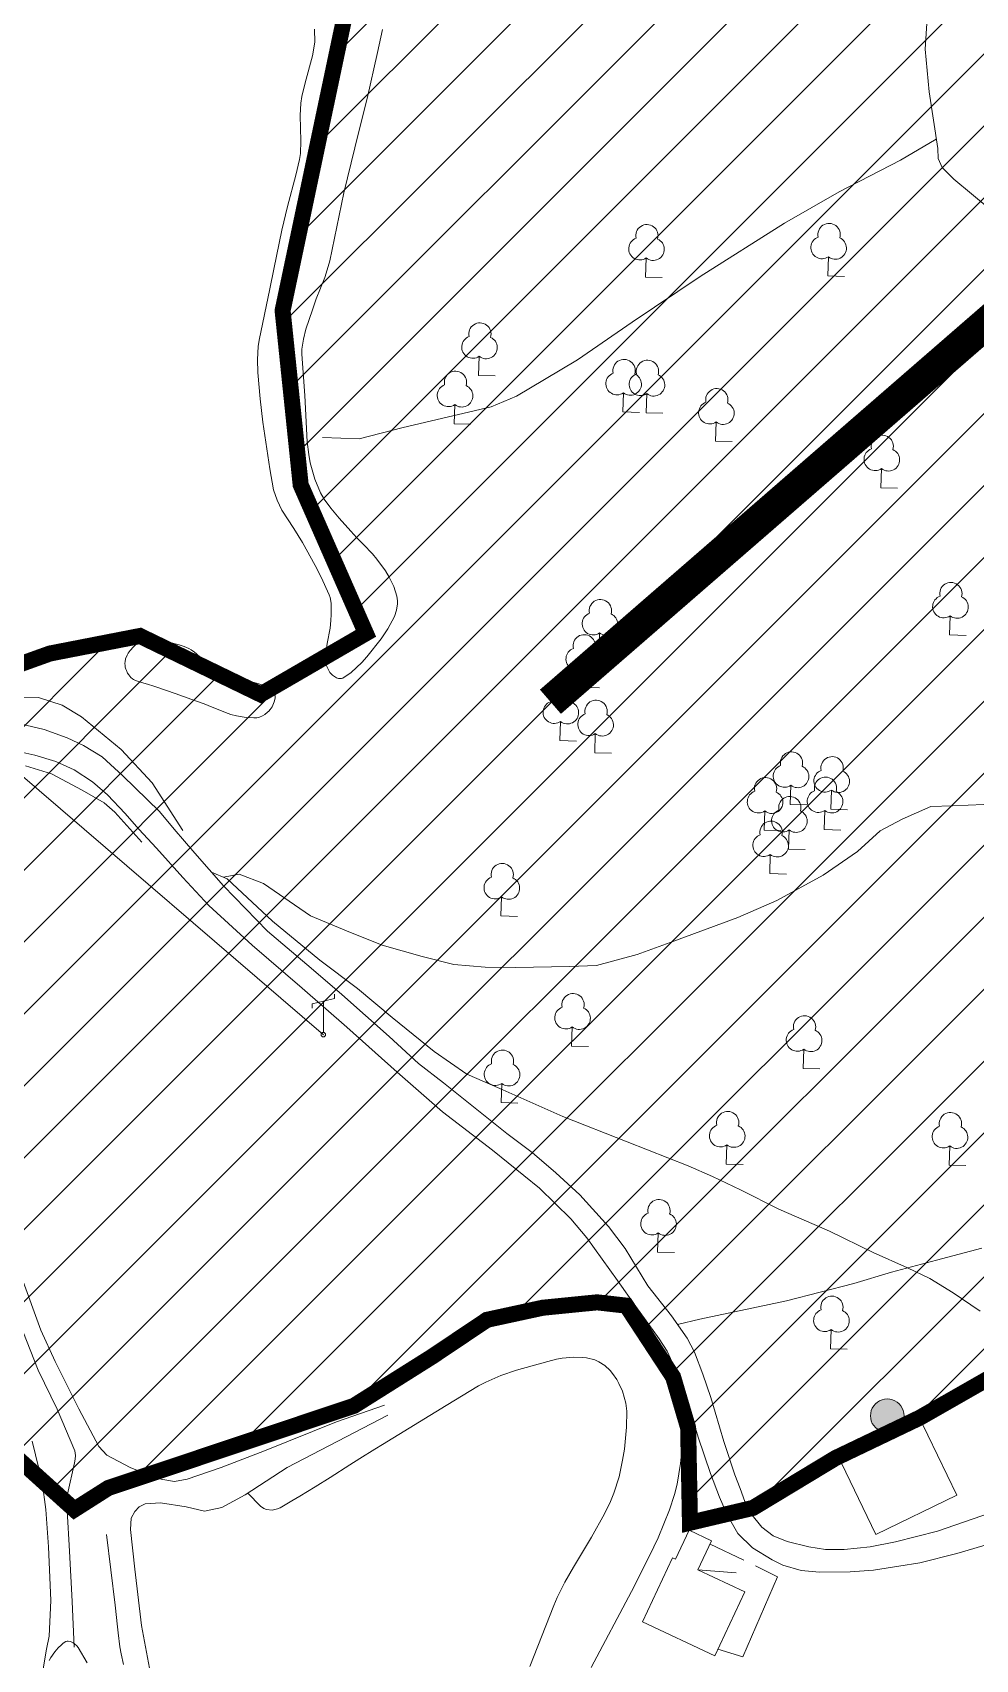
# Model space of a CAD drawing. Header units: millimetres. Extents: x 10 to 1007146, y 455139 to 1110758.
# Drawn here: x 503376.89 to 503388.66, y 555428.24 to 555448.55 of the extents above; entities that cross this region are included whole.
import ezdxf

# ---------------------------------------------------------------- set-up
doc = ezdxf.new("R2010")
doc.units = ezdxf.units.MM
doc.header["$LTSCALE"] = 10
for name, color, linetype, lineweight in [('HCHATEAU EAU', 5, 'Continuous', 0), ('OACCIDENT', 5, 'Continuous', 0), ('PBDUR', 1, 'Continuous', 0), ('PCLOTURE GRILLAGE', 30, 'Continuous', 0), ('PELECTRIQUE', 7, 'Continuous', 0), ('PELECTRIQUE-BT', 7, 'Continuous', 0), ('PISTE', 1, 'Continuous', 0), ('Varbre', 70, 'Continuous', 0), ('Vjardin', 70, 'Continuous', 0)]:
    doc.layers.add(name, color=color, linetype=linetype, lineweight=lineweight)
doc.layers.add('projet', color=7, linetype='Continuous')

# ---------------------------------------------------------------- blocks, each defined once
blk = doc.blocks.new('A_I_B_1_1_1_1')
at = {"color": 0, "linetype": 'ByBlock', "flags": 128}
blk.add_lwpolyline([(1865.42538, 0.005183), (0, 0), (0.000733, 2131.921546)], dxfattribs=at)
at = {"color": 0, "linetype": 'ByBlock', "lineweight": -2}
for centre, radius, start, end in [((-0.006168, 4618.737865), 1244.033794897658, 344.52592, 195.330408), ((-740.717811, 3132.577247), 1244.980238706148, 111.637039, 306.510073), ((743.758883, 3129.093826), 1243.997082369691, 233.281948, 68.53724)]:
    blk.add_arc(centre, radius, start, end, dxfattribs=at)
blk = doc.blocks.new('POTEAU BT_1')
at = {"layer": 'PELECTRIQUE-BT', "color": 7, "linetype": 'Continuous', "lineweight": 0}
for p, q in [((-125.816461, 345.957158), (0, 375)), ((0, 375), (125.816461, 404.042842)), ((0, 25), (0, 375)), ((125.816461, 404.042842), (125.816461, 454.042842)), ((-125.816461, 345.957158), (-125.816461, 295.957158))]:
    blk.add_line(p, q, dxfattribs=at)
blk.add_circle((0, 0), 25, dxfattribs=at)
blk = doc.blocks.new('CHATEA_2')
at = {"linetype": 'ByBlock', "lineweight": -2, "extrusion": (0, 0, -1)}
blk.add_hatch(color=0, dxfattribs=at).paths.add_polyline_path([(0, 2500), (-391.1, 2469.2), (-772.6, 2377.6), (-1135, 2227.5), (-1469.5, 2022.5), (-1767.8, 1767.7), (-2022.6, 1469.4), (-2227.6, 1134.9), (-2377.7, 772.499999), (-2469.3, 391.1), (-2500, 0), (-2469.3, -391.1), (-2377.7, -772.6), (-2227.6, -1135), (-2022.6, -1469.5), (-1767.8, -1767.8), (-1469.5, -2022.6), (-1135, -2227.500001), (-772.6, -2377.7), (-391.1, -2469.2), (0, -2500), (391, -2469.2), (772.5, -2377.7), (1134.9, -2227.500001), (1469.4, -2022.6), (1767.7, -1767.8), (2022.5, -1469.5), (2227.5, -1135), (2377.6, -772.6), (2469.2, -391.1), (2500, 0), (2469.2, 391.1), (2377.6, 772.5), (2227.5, 1134.9), (2022.5, 1469.4), (1767.7, 1767.7), (1469.4, 2022.5), (1134.9, 2227.5), (772.5, 2377.6), (391, 2469.2)])
at = {"color": 0, "linetype": 'ByBlock', "lineweight": -2, "flags": 128}
blk.add_lwpolyline([(0, 2500), (391.1, 2469.2), (772.6, 2377.6), (1135, 2227.5), (1469.5, 2022.5), (1767.8, 1767.7), (2022.6, 1469.4), (2227.6, 1134.9), (2377.7, 772.499999), (2469.3, 391.1), (2500, 0), (2469.3, -391.1), (2377.7, -772.6), (2227.6, -1135), (2022.6, -1469.5), (1767.8, -1767.8), (1469.5, -2022.6), (1135, -2227.500001), (772.6, -2377.7), (391.1, -2469.2), (0, -2500), (-391, -2469.2), (-772.5, -2377.7), (-1134.9, -2227.500001), (-1469.4, -2022.6), (-1767.7, -1767.8), (-2022.5, -1469.5), (-2227.5, -1135), (-2377.6, -772.6), (-2469.2, -391.1), (-2500, 0), (-2469.2, 391.1), (-2377.6, 772.5), (-2227.5, 1134.9), (-2022.5, 1469.4), (-1767.7, 1767.7), (-1469.4, 2022.5), (-1134.9, 2227.5), (-772.5, 2377.6), (-391, 2469.2)], close=True, dxfattribs=at)
blk = doc.blocks.new("CHATEAU D'EAU_1")
at = {"layer": 'HCHATEAU EAU', "color": 5, "linetype": 'Continuous', "lineweight": 0}
blk.add_blockref('CHATEA_2', (-0.044999, 0.027086), dxfattribs=at)

msp = doc.modelspace()

# ---------------------------------------------------------------- hatches: boundary and pattern name
h = msp.add_hatch()
h.set_pattern_fill('ANSI31', color=1, scale=0.2)
h.set_pattern_definition([(45, (-656.5252562850364, 0), (-0.4490128060534576, 0.4490128060534577), [])])
h.paths.add_polyline_path([(503381.0537150031, 555441.0462450514), (503379.7400848144, 555440.2836322476), (503378.234033444, 555441.0132321514), (503377.1100943055, 555440.7945339994), (503375.7611828612, 555440.3095213785), (503374.3022979006, 555440.5014931817), (503371.20279663, 555443.1116188923), (503368.6646631878, 555442.7193108767), (503364.7783034579, 555443.129709454), (503364.2731276042, 555441.7404251533), (503363.7838572577, 555440.2136838682), (503364.722442965, 555440.2537169715), (503367.2553778017, 555435.4345902194), (503369.9938608582, 555436.0491077844), (503372.4833287098, 555436.0900429533), (503372.0166994567, 555435.6369996949), (503371.7290892639, 555434.7604018523), (503371.8833602073, 555434.4692664277), (503373.9695070072, 555433.2196531998), (503377.4141700892, 555430.1084417305), (503377.8372471891, 555430.3776534654), (503380.9034493396, 555431.4031154957), (503381.8769155029, 555432.0160430123), (503382.5646190037, 555432.4772745388), (503383.2621966312, 555432.6283303774), (503383.9385127028, 555432.6955440443), (503384.3043247949, 555432.6544912488), (503384.888702206, 555431.7629605278), (503385.0761326125, 555431.1287418209), (503385.0987223915, 555429.9442299722), (503385.8853989788, 555430.1294332957), (503386.9175191481, 555430.7527754023), (503387.9668867984, 555431.2552272504), (503390.0126635783, 555432.4235544011), (503390.5472276141, 555433.0174191499), (503391.8846398325, 555433.5855684755), (503391.7618985902, 555433.87449892), (503390.8315684777, 555435.6620560468), (503392.1187882217, 555436.3382517428), (503392.7100850375, 555435.2034861862), (503392.3849839283, 555436.2026048704), (503392.0799017501, 555438.3848983842), (503392.9674976328, 555439.1924771643), (503395.7313452869, 555441.861034099), (503397.5653001893, 555443.5233214771), (503399.1296720961, 555444.2383803672), (503400.0672620885, 555445.5899750611), (503400.2569778892, 555447.274859935), (503400.6819281258, 555448.2328462132), (503401.2929105728, 555449.2758066201), (503401.3394244935, 555449.9526910653), (503400.1222899755, 555450.5727270712), (503400.6318798877, 555452.7917980569), (503400.753688171, 555455.4439222892), (503400.6705911985, 555457.4320226872), (503399.7867193814, 555457.6946704523), (503398.9093771489, 555457.4697226917), (503398.2265909911, 555457.1114732539), (503397.1083221083, 555455.9319113765), (503396.0582065696, 555454.9626836627), (503394.9245841904, 555454.0209859823), (503393.2125027269, 555452.6932865483), (503392.2601021306, 555451.7992877264), (503391.5401479176, 555451.5076377522), (503390.6643448451, 555451.6484990643), (503388.8782391023, 555452.2326718664), (503386.792056552, 555452.4852653968), (503383.5261751465, 555452.7189634251), (503381.3527829763, 555453.1151650066), (503380.669747259, 555453.0930612942), (503380.905017931, 555450.4270842037), (503380.7949981812, 555448.7793683857), (503380.0140753867, 555445.0752132002), (503380.2395701234, 555442.8992939935)])

# ---------------------------------------------------------------- linework, layer by layer
at = {"color": 1, "const_width": 0.4, "flags": 128}
msp.add_lwpolyline([(503432.1895032342, 555475.8740039521), (503424.4523737774, 555475.8740039521), (503383.3571708738, 555440.1922231726)], dxfattribs=at)
at = {"layer": 'OACCIDENT', "color": 0}
for points in [[(503376.1014934704, 555440.2431022385, 9.500423133700043), (503376.9688443494, 555440.2439308048, 9.500423133700043), (503377.2628143171, 555440.1510133914, 9.51721363036614), (503377.5029766986, 555440.0021255589, 9.51721363036614), (503377.9998887848, 555439.5945988483, 9.550794623698332), (503378.3870896737, 555439.1807542213, 9.550794623698332), (503378.7701948014, 555438.5867222897, 9.500423133700043)], [(503377.4109522257, 555428.393209955, 7.989920278470611), (503377.385846306, 555428.9613894904, 8.023501271802806), (503377.3524053849, 555429.5878365616, 8.0402917684689), (503377.325234434, 555430.0977353416, 8.09066325846719), (503377.3293421454, 555430.3017141094, 8.14103474846548), (503377.4145222163, 555430.6931200814, 8.107453755133287), (503377.4249104667, 555430.7389234473, 8.107453755133287), (503377.4269792977, 555430.7826347533, 8.107453755133287), (503377.4186438014, 555430.8429835271, 8.107453755133287), (503377.1990670293, 555431.3623168484, 8.15718340041235), (503376.963900757, 555431.8490525797, 8.173973897078447), (503376.6350448339, 555432.6832549965, 8.224345387076735), (503376.2229173491, 555433.7941714207, 8.257926380408929), (503375.9793546896, 555434.5785311613, 8.325088367073313), (503375.7066233249, 555435.552257268, 8.392250353737696), (503375.4172875258, 555436.3865107254, 8.442621843735985), (503374.9843322284, 555437.6056311306, 8.492993333734274), (503374.7907693916, 555438.0799323127, 8.526574327066466), (503374.6326683, 555438.1588203427, 8.509783830400371), (503374.518226479, 555438.3189377517, 8.476202837068177), (503374.4869910341, 555438.456267412, 8.476202837068177), (503374.193434443, 555439.527790638, 8.543364823732563), (503374.0935447972, 555439.7191473184, 8.543364823732563), (503373.7828057993, 555440.1244148221, 8.57250215615375)], [(503378.2568580837, 555438.4412566538, 9.433261147035658), (503377.9214185175, 555438.8137294224, 9.450051643701753), (503377.7847668117, 555438.9295788925, 9.450051643701753), (503377.5135510726, 555439.0887924106, 9.450051643701753), (503377.1305416283, 555439.2934628049, 9.450051643701753), (503376.803449359, 555439.3925617391, 9.433261147035658)], [(503376.759476468, 555433.0032594703, 8.392250353737696), (503376.995622784, 555432.3490259603, 8.358669360405504), (503377.1737432121, 555431.9577633503, 8.325088367073313), (503377.4719752028, 555431.367792487, 8.308297870407216), (503377.7184265365, 555430.8978943445, 8.274716877075024), (503377.8198858964, 555430.7882243342, 8.241135883742832), (503378.1102989829, 555430.635014438, 8.224345387076735), (503378.4493760656, 555430.4980814978, 8.224345387076735), (503378.6657073781, 555430.4588144227, 8.257926380408929), (503378.8237808343, 555430.4881572608, 8.257926380408929), (503379.2480657352, 555430.6343995365, 8.274716877075024), (503379.7867353659, 555430.8432300774, 8.308297870407216), (503380.6872878814, 555431.2044665063, 8.442621843735985), (503381.2841978068, 555431.4133721294, 8.459412340402082)], [(503381.3279100978, 555431.2885466338, 8.42583134706989), (503380.07175083, 555430.6333798264, 8.224345387076735), (503379.5455949889, 555430.2934395215, 8.15718340041235), (503379.256514536, 555430.1328020026, 8.123602407080158), (503379.0381244664, 555430.0888120111, 8.106811910414063), (503378.8093094269, 555430.1426324706, 8.123602407080158), (503378.4889742592, 555430.1942536575, 8.106811910414063), (503378.2976164038, 555430.1815188905, 8.090021413747968), (503378.2227456359, 555430.1439578654, 8.090021413747968), (503378.1686808243, 555430.0835286542, 8.090021413747968), (503378.1250214418, 555430.0022991633, 8.090021413747968), (503378.1167382472, 555429.8586745244, 8.07323091708187), (503378.1688650937, 555429.365458786, 8.07323091708187), (503378.2543260548, 555428.6620684253, 8.022859427083581), (503378.3647204486, 555428.0627782511, 8.022859427083581)], [(503377.8169670268, 555429.7980974748, 7.949964493237524), (503377.9239664918, 555428.9161172013, 7.891443455840736), (503377.9284410691, 555428.8777445421, 7.889594822157798), (503377.9365669437, 555428.8008160323, 7.889229796760278), (503377.9516961023, 555428.6466696826, 7.894012849577227), (503377.9599401847, 555428.569705586, 7.894694655678513), (503377.9837342392, 555428.3936877019, 7.892066495203692), (503377.9989549108, 555428.3061321334, 7.890567439661344), (503378.0270692731, 555428.1755128364, 7.888192256002957)], [(503377.1010836672, 555428.2239868741, 8.012785129083923), (503377.1225128279, 555428.261949698, 8.0148162194973), (503377.170796729, 555428.3333446765, 8.020098621685097), (503377.2108854269, 555428.3811126733, 8.022783869848583), (503377.2534656733, 555428.4222008174, 8.022142137066007), (503377.2754565246, 555428.4397539399, 8.019945828165437), (503377.309056206, 555428.4617987355, 8.013600363665386), (503377.3246850532, 555428.467278557, 8.010004622836018), (503377.336290579, 555428.468136095, 8.007575373778367), (503377.3613676139, 555428.4639997134, 8.002653071775736), (503377.3744027647, 555428.4593870168, 8.000165727599619), (503377.4003754379, 555428.4460262287, 7.995153092724924), (503377.4169181914, 555428.4346674904, 7.991792418848882), (503377.4458229347, 555428.4081006411, 7.985056855142953), (503377.4618074525, 555428.38658652, 7.980019370333193), (503377.5739770177, 555428.1949472425, 7.930746314626799)]]:
    msp.add_polyline3d(points, dxfattribs=at)
at = {"layer": 'PBDUR', "color": 0, "lineweight": 13}
msp.add_polyline3d([(503385.1982531665, 555429.3573836363, 10.04516191837727), (503385.7843684307, 555429.0806197352, 10.04516191837727), (503385.4073186965, 555428.2821245608, 10.04516191837727), (503384.5054358901, 555428.7079939427, 10.04516191837727), (503384.8824856242, 555429.506489229, 10.04516191837727), (503384.9167377944, 555429.4903153221, 10.04516191837727), (503384.9167377944, 555429.4903153221, 9.776513971719728), (503385.0873047732, 555429.8515326851, 9.726142481721439), (503385.3688202573, 555429.7186009993, 9.726142481721439), (503385.1982531665, 555429.3573836363, 9.776513971719728)], close=True, dxfattribs=at)
msp.add_3dface([(503386.9354406134, 555430.798700795, 10.12911440170775), (503387.4205700491, 555429.7990438924, 10.12911440170775), (503388.4311615251, 555430.2894799607, 10.12911440170775), (503387.9460320894, 555431.2891367513, 10.12911440170775)], dxfattribs=at)
at = {"layer": 'PCLOTURE GRILLAGE', "color": 0, "linetype": 'Continuous', "lineweight": 0, "extrusion": (-0.0323952435787434, 0.0154887545874162, 0.9993551153993283), "elevation": -7694.522935406807, "flags": 128}
msp.add_lwpolyline([(-718235.5806519154, 214423.8355201895), (-718235.5806519154, 214423.3679168345)], dxfattribs=at)
at = {"layer": 'PCLOTURE GRILLAGE', "color": 0, "linetype": 'Continuous', "lineweight": 0, "elevation": 9.826885461718017, "flags": 128}
msp.add_lwpolyline([(503385.6771541558, 555429.3181022607), (503385.1982531665, 555429.3573836363)], dxfattribs=at)
at = {"layer": 'PCLOTURE GRILLAGE', "color": 0, "linetype": 'Continuous', "lineweight": 0}
msp.add_polyline3d([(503385.4475161404, 555428.3672526523, 9.910837945048499), (503385.7582238734, 555428.2715254531, 9.910837945048499), (503386.1908768287, 555429.2702356547, 9.894047448382402), (503385.9155177312, 555429.4048538007, 9.877256951716307)], dxfattribs=at)
at = {"layer": 'PELECTRIQUE', "color": 0}
msp.add_polyline3d([(503363.8084352615, 555443.136588511, 8.675020003584578), (503368.2368609598, 555442.178257376, 9.077991923570886), (503370.7267832742, 555442.8183248517, 9.27947788356404), (503375.3231844557, 555441.1158929307, 9.581706823553771), (503376.707088238, 555439.3136238179, 9.380220863560616), (503380.5225356888, 555436.0360401263, 9.262687386897943)], dxfattribs=at)
at = {"layer": 'PISTE', "color": 0}
for points in [[(503391.2404390571, 555445.7031574859, 11.67703555037744), (503390.7084726195, 555445.5151077119, 11.67703555037744), (503390.3711579954, 555445.4804403433, 11.67703555037744), (503390.0628426645, 555445.4943946482, 11.67703555037744), (503389.6645299034, 555445.6186325806, 11.69382604704354), (503389.2546590216, 555445.9624776855, 11.74419753704183), (503388.8331512537, 555446.3511105512, 11.74419753704183), (503388.3931095975, 555446.7174882119, 11.72740704037573), (503388.2487362777, 555446.8626393073, 11.72740704037573), (503388.197296561, 555446.9727031271, 11.72740704037573), (503388.1906988962, 555447.0987737317, 11.72740704037573), (503388.0835313182, 555447.804762498, 11.74419753704183), (503388.0351854167, 555448.3396617171, 11.77777853037402), (503388.0851362597, 555449.1159025101, 11.81135952370621), (503388.0817302931, 555449.6749390396, 11.81135952370621), (503388.0293940739, 555450.047237888, 11.81135952370621), (503387.9358926822, 555450.7084274072, 11.82815002037231), (503388.0307976726, 555451.1733951914, 11.8449405170384), (503388.2311907305, 555451.9711390923, 11.91210250370279), (503388.3918908123, 555452.5552456274, 11.94212693403117)], [(503388.1732139857, 555447.2139596805, 11.73014657781177), (503387.727355069, 555446.9522359809, 11.73014657781177), (503386.9610737377, 555446.558189764, 11.62940359781519), (503386.2780712492, 555446.1656878084, 11.54545111448471), (503385.2262254611, 555445.4988091232, 11.47828912782033), (503384.3786658869, 555444.9324007916, 11.42791763782204), (503383.6967373344, 555444.4605894545, 11.42791763782204), (503383.2815091424, 555444.2129197264, 11.44470813448813), (503382.9337812666, 555444.0055215657, 11.41112714115594), (503382.6154138544, 555443.8752204456, 11.37754614782375), (503382.2080926779, 555443.7779763743, 11.34396515449156), (503381.5177090997, 555443.6152929949, 11.19285068449669), (503380.9717677072, 555443.4741283838, 11.05852671116792), (503380.5109695194, 555443.4890360428, 10.95778373117135)], [(503376.52524208, 555439.9674983546, 9.130079850075028), (503377.0379180597, 555439.8445780363, 9.214032333405509), (503377.3233147174, 555439.7424832898, 9.25600857507075), (503377.5290959034, 555439.6444347899, 9.28958956840294), (503377.7617706448, 555439.5039989452, 9.33996105840123), (503378.0213519612, 555439.2694456913, 9.390332548399517), (503378.4774380951, 555438.8219927611, 9.449099286730855), (503378.6584514785, 555438.5998111219, 9.474285031729998), (503378.916584721, 555438.301607335, 9.465889783396952), (503379.2769360728, 555437.896102511, 9.457494535063903), (503379.826227186, 555437.3265892321, 9.432308790064758)], [(503379.6322121697, 555437.1528336225, 9.407123045065614), (503379.0922303198, 555437.6469562675, 9.42391354173171), (503378.7700850308, 555437.9987953152, 9.440704038397806), (503378.4386464079, 555438.3640512744, 9.432308790064758), (503378.2207849657, 555438.6034271484, 9.42391354173171), (503378.0483527396, 555438.7994749234, 9.407123045065614), (503377.8263647921, 555439.0295498902, 9.356751555067325), (503377.639489781, 555439.1925277901, 9.323170561735132), (503377.4113291665, 555439.3409965534, 9.281194320069892), (503377.1821471201, 555439.4471152405, 9.230822830071604), (503376.9230372846, 555439.5263432272, 9.188846588406363), (503376.5483164356, 555439.6105995288, 9.121684601741979)], [(503379.2757245548, 555438.0019356057, 9.5255613056253), (503379.4719983999, 555438.0401468569, 9.559142298957491), (503379.7736043484, 555437.9252719751, 9.592723292289683), (503380.3602719622, 555437.5203540904, 9.643094782287973), (503380.81148844, 555437.3346461623, 9.693466272286262), (503381.2586575982, 555437.1551433569, 9.727047265618454), (503381.7557154907, 555437.0104458021, 9.760628258950645), (503382.1523543802, 555436.9136608755, 9.777418755616742), (503382.5435571514, 555436.8787551182, 9.82779024561503), (503382.9227920417, 555436.8768961737, 9.861371238947223), (503383.5948467622, 555436.88597242, 9.878161735613318), (503383.9309738435, 555436.8987570914, 9.878161735613318), (503384.4417490371, 555437.0364525614, 9.894952232279415), (503384.8496454771, 555437.1890847194, 9.894952232279415), (503385.6964292355, 555437.5003822143, 9.995695212275992), (503386.181307242, 555437.7124278307, 10.06285719894038), (503386.7622640014, 555438.0291519618, 10.16360017893695), (503387.1883674903, 555438.3239559078, 10.26434315893353), (503387.4718096125, 555438.5823474915, 10.31471464893182), (503387.7456127342, 555438.7253281878, 10.36508613893011), (503388.1062045481, 555438.8864391781, 10.43224812559449), (503388.3763028893, 555438.8933621668, 10.43224812559449), (503388.9640285563, 555438.9172840591, 10.48261961559278)], [(503379.1271782697, 555438.0646256781, 9.460983488334472), (503379.3202913284, 555437.9831273864, 9.544935971664952), (503379.8879037918, 555437.4515961708, 9.561726468331049), (503380.478802396, 555436.9674556729, 9.561726468331049), (503380.9483802781, 555436.611971033, 9.528145474998857), (503381.3835424181, 555436.2496491355, 9.486169233333616), (503381.9056776689, 555435.8270443594, 9.47777398500057), (503382.3129114645, 555435.5443420947, 9.460983488334472), (503382.7265627944, 555435.3658742686, 9.460983488334472), (503383.5116524588, 555435.0163628351, 9.42740249500228), (503384.3157118594, 555434.6997967011, 9.38542625333704), (503385.077682733, 555434.4009774806, 9.351845260004847), (503385.3804320538, 555434.2663873968, 9.351845260004847), (503385.7282154546, 555434.1016488281, 9.368635756670942), (503386.206092326, 555433.858875621, 9.393821501670088), (503386.8403917092, 555433.582334238, 9.444192991668375), (503387.3850561078, 555433.3165366248, 9.486169233333616), (503387.812361815, 555433.1247587841, 9.556679021159932), (503388.0945016433, 555432.9923301893, 9.573469517826027), (503388.3853534385, 555432.8123738489, 9.598655262825172), (503388.7230785103, 555432.5836785021, 9.640631504490413)], [(503379.826227186, 555437.3265892321, 9.432308790064758), (503380.3721011266, 555436.8680204663, 9.440704038397806), (503380.7538841229, 555436.5368242948, 9.432308790064758), (503381.3442500507, 555436.0142035197, 9.407123045065614), (503381.7094870063, 555435.6758612797, 9.38193730006647), (503382.0203301902, 555435.433548241, 9.348356306734276), (503382.8130970475, 555434.8040076168, 9.25600857507075), (503383.1270634763, 555434.5647728507, 9.222427581738556), (503383.4264668472, 555434.3122028549, 9.197241836739412), (503383.7235518718, 555434.038006746, 9.180451340073315), (503384.0819085374, 555433.6409677617, 9.172056091740268), (503384.2915797014, 555433.3691795586, 9.172056091740268), (503384.5740093955, 555432.9034158589, 9.180451340073315), (503384.8667659776, 555432.5262121845, 9.20563708507246), (503385.0629771951, 555432.2472658355, 9.247613326737701), (503385.1565704131, 555432.0748426456, 9.25600857507075), (503385.2581546492, 555431.797302378, 9.281194320069892), (503385.3585610249, 555431.507403991, 9.306380065069035), (503385.5206686694, 555430.9596985101, 9.365146803400373), (503385.6606820712, 555430.5418920262, 9.440704038397806), (503385.7265131232, 555430.370609476, 9.491075528396093), (503385.7852799929, 555430.2106876196, 9.524656521728286), (503385.8596014677, 555430.0610064684, 9.566632763393526), (503385.9953958874, 555429.8904759937, 9.600213756725719), (503386.1391242116, 555429.7806986199, 9.625399501724864), (503386.3131815403, 555429.7120106926, 9.658980495057056), (503386.5818784205, 555429.6429466142, 9.6841662400562), (503386.7913708694, 555429.6122370207, 9.700956736722297), (503387.021810018, 555429.6123514548, 9.717747233388392), (503387.3493062822, 555429.6419575294, 9.726142481721439), (503387.6658845219, 555429.7045747893, 9.734537730054488), (503388.1880542923, 555429.8395226375, 9.726142481721439), (503388.6333084124, 555429.9943509368, 9.717747233388392), (503389.3337052018, 555430.2357361693, 9.726142481721439)], [(503388.8965994517, 555429.6978728236, 9.742932978387536), (503388.4309951696, 555429.5616700104, 9.742932978387536), (503387.9697418257, 555429.4450244288, 9.742932978387536), (503387.707907712, 555429.4007340376, 9.742932978387536), (503387.388429803, 555429.3535820589, 9.742932978387536), (503387.0980533172, 555429.331040232, 9.742932978387536), (503386.7163719781, 555429.3294662285, 9.734537730054488), (503386.4861813216, 555429.3499556559, 9.717747233388392), (503386.2596111179, 555429.4147313025, 9.692561488389249), (503386.1256354158, 555429.4801693017, 9.675770991723153), (503385.8774776553, 555429.6315715158, 9.625399501724864), (503385.6955040577, 555429.8115576679, 9.583423260059623), (503385.5635162919, 555430.0418272298, 9.549842266727431), (503385.4694783433, 555430.2626738425, 9.499470776729142), (503385.353740938, 555430.56087519, 9.432308790064758), (503385.2028220819, 555431.0127231248, 9.348356306734276), (503385.0969517312, 555431.3613673485, 9.306380065069035), (503384.9207379938, 555431.8483443307, 9.239218078404653), (503384.8145793559, 555432.0877834775, 9.222427581738556), (503384.7135492175, 555432.2406615133, 9.197241836739412), (503384.4241894006, 555432.6436078532, 9.172056091740268), (503384.1956191196, 555432.9690439432, 9.16366084340722), (503383.8131480779, 555433.4990806241, 9.155265595074171), (503383.6123375422, 555433.7378656563, 9.155265595074171), (503383.2209012534, 555434.1216428813, 9.197241836739412), (503382.6351073066, 555434.5968541354, 9.239218078404653), (503382.0092316214, 555435.0753154294, 9.297984816735989), (503381.4421777038, 555435.5689967663, 9.356751555067325), (503380.8173084448, 555436.1309041076, 9.398727796732565), (503380.2584094746, 555436.6183714571, 9.415518293398662), (503379.6322121697, 555437.1528336225, 9.407123045065614)], [(503388.7436520836, 555433.3723838822, 9.650585246724008), (503388.1762158422, 555433.2237726104, 9.600213756725719), (503387.6148891955, 555433.0710214928, 9.533051770061334), (503387.1450717472, 555432.9302006353, 9.465889783396952), (503386.3027481859, 555432.7159837825, 9.373542051733422), (503385.2220214606, 555432.4863108582, 9.272799071736845), (503384.9419268389, 555432.4193587292, 9.22171656017307)], [(503376.8901188574, 555430.9625379307, 8.131045298442306), (503377.0120522995, 555430.4503636678, 8.097464305110114), (503377.0596209228, 555430.11162877, 8.07227856011097), (503377.0907070831, 555429.6427292122, 8.038697566778778), (503377.1208116807, 555428.9744789221, 7.996721325113536), (503377.1013127229, 555428.5282435649, 7.979930828447441), (503377.0662576717, 555428.3681028669, 7.979930828447441)], [(503377.0662576717, 555428.3681028669, 7.979930828447441), (503376.9821708472, 555427.8761277238, 8.03746727111973), (503376.937481288, 555427.344028319, 8.081167784855936), (503376.9396410402, 555427.0167529352, 8.119168260783932), (503376.9855414012, 555426.6437836543, 8.143868536556138), (503377.07490258, 555426.091154902, 8.12866832379761), (503377.2694741323, 555424.6859485857, 8.06786758470014), (503377.3218048614, 555424.2390078077, 8.033667245914259), (503377.3478655533, 555423.7212542365, 7.976666532022262), (503377.3532395795, 555421.5920140361, 7.813264552693858), (503377.3870355182, 555418.7922947585, 7.809464527488386), (503377.4554864864, 555417.5877680004, 7.777164201305241), (503377.6072007875, 555416.3856031996, 7.712563437002303), (503377.6795239426, 555415.8656603247, 7.651762697904833), (503377.7394918547, 555415.6344542823, 7.623262284990513), (503377.8807181778, 555415.1979216741, 7.581461783857047), (503377.9859405357, 555414.9399886191, 7.53396124491537), (503378.165665041, 555414.6641226263, 7.486460705973696), (503378.3949677441, 555414.407265809, 7.427559979478964), (503378.8859928938, 555413.9846254105, 7.353459152162348), (503379.9996035825, 555413.0907493128, 7.172956947472682), (503381.3058898901, 555412.0683871325, 6.941154178635868), (503381.556355373, 555411.8388684281, 6.891230771025277)]]:
    msp.add_polyline3d(points, dxfattribs=at)
at = {"layer": 'projet', "color": 1, "const_width": 0.2, "elevation": -0.3541890150082452, "flags": 128}
for points in [[(503375.7611828612, 555440.3095213785), (503377.1100943055, 555440.7945339994), (503378.234033444, 555441.0132321514), (503379.7400848144, 555440.2836322476), (503381.0537150031, 555441.0462450514), (503380.2395701234, 555442.8992939935), (503380.0140753867, 555445.0752132002), (503380.7949981812, 555448.7793683857)], [(503375.7611828612, 555440.3095213785), (503377.1100943055, 555440.7945339994), (503378.234033444, 555441.0132321514), (503379.7400848144, 555440.2836322476), (503381.0537150031, 555441.0462450514), (503380.2395701234, 555442.8992939935), (503380.0140753867, 555445.0752132002), (503380.7949981812, 555448.7793683857)], [(503390.0126635783, 555432.4235544011), (503387.9668867984, 555431.2552272504), (503386.9175191481, 555430.7527754023), (503385.8853989788, 555430.1294332957), (503385.0987223915, 555429.9442299722), (503385.0761326125, 555431.1287418209), (503384.888702206, 555431.7629605278), (503384.3043247949, 555432.6544912488), (503383.9385127028, 555432.6955440443), (503383.2621966312, 555432.6283303774), (503382.5646190037, 555432.4772745388), (503381.8769155029, 555432.0160430123), (503380.9034493396, 555431.4031154957), (503377.8372471891, 555430.3776534654), (503377.4141700892, 555430.1084417305), (503373.9695070072, 555433.2196531998)], [(503390.0126635783, 555432.4235544011), (503387.9668867984, 555431.2552272504), (503386.9175191481, 555430.7527754023), (503385.8853989788, 555430.1294332957), (503385.0987223915, 555429.9442299722), (503385.0761326125, 555431.1287418209), (503384.888702206, 555431.7629605278), (503384.3043247949, 555432.6544912488), (503383.9385127028, 555432.6955440443), (503383.2621966312, 555432.6283303774), (503382.5646190037, 555432.4772745388), (503381.8769155029, 555432.0160430123), (503380.9034493396, 555431.4031154957), (503377.8372471891, 555430.3776534654), (503377.4141700892, 555430.1084417305), (503373.9695070072, 555433.2196531998)]]:
    msp.add_lwpolyline(points, dxfattribs=at)
at = {"layer": 'Vjardin', "color": 0}
for points in [[(503381.2615409001, 555448.5821034985, 10.82592001335074), (503381.2003297306, 555448.2959105135, 10.82989051806569), (503381.0675740807, 555447.7234157347, 10.84117854510102), (503380.963144243, 555447.2942100852, 10.85950100668293), (503380.7778305, 555446.5448900097, 10.90987249668122), (503380.6035998997, 555445.6950232422, 10.96024398667951), (503380.5847990455, 555445.6258516753, 10.9623743648965), (503380.5392249066, 555445.4900036716, 10.96024297924971), (503380.4350308296, 555445.2216446183, 10.94625548809705), (503380.3871790391, 555445.0853370527, 10.94345349001341), (503380.3058580767, 555444.8421334784, 10.95271915769363), (503380.2728479371, 555444.719387052, 10.95856975028861), (503380.2546721945, 555444.5952633712, 10.96114384536417), (503380.2534286699, 555444.5325411445, 10.96024398667951), (503380.2902264887, 555444.01557251, 10.94345349001341), (503380.3221824848, 555443.4371184976, 10.92666299334732), (503380.339711789, 555443.2800423896, 10.92666299334732), (503380.359479548, 555443.1764107157, 10.92666299334732), (503380.4169832151, 555442.9710451715, 10.92666299334732), (503380.4891608113, 555442.8002813729, 10.92666299334732), (503380.5347719111, 555442.7205071638, 10.92666299334732), (503380.6155182152, 555442.6088907834, 10.92666299334732), (503380.7217226265, 555442.483826153, 10.93380902872841), (503380.866012582, 555442.3207220926, 10.95317462789986), (503380.938993847, 555442.2397917665, 10.96024398667951), (503381.0219859281, 555442.1531810848, 10.96339690614347), (503381.134374555, 555442.0376925473, 10.96235690277997), (503381.1899283422, 555441.9736800013, 10.96024398667951), (503381.2994053586, 555441.8248459864, 10.95385106104221), (503381.3462462242, 555441.7476118257, 10.94831445073489), (503381.4028506087, 555441.6299232763, 10.93419655339146), (503381.4390291613, 555441.5118262763, 10.9100228275947), (503381.4480393877, 555441.4532561154, 10.89308200001512), (503381.4492619133, 555441.414311995, 10.88042890560084), (503381.4377922679, 555441.3359569224, 10.8544527759553), (503381.4111907091, 555441.2573646192, 10.82798905028658), (503381.3290123682, 555441.1013193284, 10.77554852335245), (503381.2458539412, 555440.9756278227, 10.7306831968942), (503381.0645007283, 555440.7523564387, 10.64122455002368), (503381.0014306355, 555440.6828538504, 10.60840774816308), (503380.8680880981, 555440.5586561103, 10.53230605332709), (503380.7641147878, 555440.4876932052, 10.49011008002882), (503380.7487356855, 555440.4820254613, 10.48702566579125), (503380.7127694673, 555440.4830572314, 10.48436873759881), (503380.6868018546, 555440.4917169047, 10.48455746278134), (503380.6362972509, 555440.524217992, 10.48750878434866), (503380.6051014764, 555440.5584206483, 10.49011008002882), (503380.5663426386, 555440.6315460086, 10.49444975179713), (503380.5531769509, 555440.6803499394, 10.4977948664796), (503380.5483176927, 555440.778188464, 10.50690057669491), (503380.5683038165, 555440.9209637265, 10.52843304542945), (503380.6067839472, 555441.1113177297, 10.56845823138209), (503380.6170253834, 555441.2063144414, 10.59085306002539), (503380.6209064528, 555441.2795311541, 10.61461944837303), (503380.6198127373, 555441.4228586683, 10.6771445714781), (503380.6062166748, 555441.4933536492, 10.70128986536717), (503380.5942705811, 555441.5283930477, 10.70838653668807), (503380.4955711638, 555441.7489655073, 10.72920395413791), (503380.4214320784, 555441.8936678424, 10.73296088373528), (503380.2639650004, 555442.180509357, 10.72517703335416), (503380.1545663503, 555442.3555723724, 10.71252483443303), (503380.0062667305, 555442.5858203153, 10.69481086045031), (503379.9444702647, 555442.7095248388, 10.69159604002197), (503379.9018165374, 555442.8375565048, 10.69159604002197), (503379.8528769007, 555443.1017586187, 10.69159604002197), (503379.7674087352, 555443.6826301794, 10.69159604002197), (503379.7342871412, 555443.9739891082, 10.69159604002197), (503379.7034529968, 555444.3001878209, 10.69159604002197), (503379.6986506318, 555444.4635612257, 10.69159604002197), (503379.7094190795, 555444.6257618289, 10.69159604002197), (503379.7226332177, 555444.7061044698, 10.69159604002197), (503379.8533247159, 555445.3450423325, 10.69159604002197), (503379.903428861, 555445.5902039799, 10.68087094237153), (503379.9702167511, 555445.916928195, 10.65181745049703), (503380.0036249727, 555446.0802308654, 10.64122455002368), (503380.0737585784, 555446.3741886818, 10.62855376961958), (503380.1776656358, 555446.7643154177, 10.61345340434789), (503380.2233144101, 555446.960567127, 10.60764355669149), (503380.2355914582, 555447.0374108928, 10.60570772436253), (503380.2428596791, 555447.1933319184, 10.6018818417922), (503380.2324414051, 555447.5082094637, 10.59444521888214), (503380.2400057241, 555447.6637951499, 10.59085306002539), (503380.2533342058, 555447.7492602443, 10.58895371904252), (503380.2944406371, 555447.918542263, 10.58546465383531), (503380.3885196454, 555448.256086121, 10.57839820540841), (503380.4152457463, 555448.4275329028, 10.57406256335929), (503380.4142212841, 555448.5859756751, 10.56897481899618)], [(503378.1094789387, 555440.8304646811, 9.797773426978473), (503378.1530560578, 555440.8793378711, 9.827789685931808), (503378.1754848702, 555440.9004349412, 9.843697450219846), (503378.2102999059, 555440.9275782082, 9.867949083921133), (503378.246917673, 555440.9489690769, 9.89188539209503), (503378.2660418535, 555440.957384368, 9.903459865003482), (503378.3061995492, 555440.9694089845, 9.925270384362808), (503378.3273445608, 555440.972919926, 9.935286027560778), (503378.3605515329, 555440.9749214281, 9.948887896973337), (503378.3864768912, 555440.9742953327, 9.958087410096692), (503378.4387224456, 555440.9696272013, 9.974585752120799), (503378.4911782862, 555440.9611231292, 9.989214192499523), (503378.5952043807, 555440.9360573818, 10.01604988363772), (503378.7228051508, 555440.9032148464, 10.04778403427329), (503378.7855298094, 555440.8833308483, 10.06264631030225), (503378.8450831556, 555440.8565864587, 10.07661510803529), (503378.8730954815, 555440.8395747889, 10.08321187030211), (503378.9135545151, 555440.8105240528, 10.09120358703195), (503378.9398237028, 555440.7899135987, 10.0948448860756), (503378.9910248364, 555440.7463721414, 10.09915455882321), (503379.1395594583, 555440.6077945079, 10.10550002332326), (503379.1894654779, 555440.5628808322, 10.11179007918431), (503379.2148440577, 555440.541326908, 10.1167928636343), (503379.2620295648, 555440.5023296598, 10.13283573545218), (503379.3258006715, 555440.4537713792, 10.15885563232569), (503379.3589505559, 555440.432334127, 10.16716435363259), (503379.3859592828, 555440.4208564163, 10.17110575481999), (503379.4052229748, 555440.417049244, 10.17366798461123), (503379.4461550024, 555440.4164887707, 10.17867099293451), (503379.5783574819, 555440.4364605348, 10.19327782954086), (503379.621919566, 555440.4374556222, 10.19822296661895), (503379.6429915128, 555440.4347179189, 10.20074534696478), (503379.7178743815, 555440.416461737, 10.21101463859906), (503379.7545066809, 555440.4044160116, 10.21653457034636), (503379.8077000023, 555440.3821768098, 10.22456703201477), (503379.8579943657, 555440.3543743591, 10.23152434221334), (503379.8817754232, 555440.3381906972, 10.23432634029697), (503379.8898907797, 555440.331523923, 10.23491591060324), (503379.9030092436, 555440.3162368424, 10.23411164581293), (503379.9122250968, 555440.298694052, 10.23089704925789), (503379.916347018, 555440.2859525068, 10.22755350168845), (503379.920132797, 555440.2585160051, 10.21836014508054), (503379.919416501, 555440.2367179679, 10.20959975941332), (503379.9101239311, 555440.1917969703, 10.18849992580955), (503379.8923243217, 555440.1479006624, 10.16450048536819), (503379.8823021298, 555440.1295959044, 10.15349129251416), (503379.859451318, 555440.0967545212, 10.13187543097952), (503379.8406761593, 555440.0765780734, 10.1167928636343), (503379.8243186449, 555440.0617799185, 10.10408033086182), (503379.7910344206, 555440.0350841793, 10.07632966959196), (503379.7651105075, 555440.018262598, 10.05456560394008), (503379.7237297447, 555439.9995331069, 10.02261698269377), (503379.6939008675, 555439.9922099471, 10.00313765589156), (503379.678165183, 555439.9903101872, 9.994292422247863), (503379.6533953168, 555439.989862227, 9.98246889030553), (503379.5587387041, 555439.9967094343, 9.946125076715255), (503379.5110690123, 555440.0027849589, 9.930336524953546), (503379.4397089485, 555440.0160344838, 9.909133933510178), (503379.3691306517, 555440.0351235793, 9.890375590634815), (503379.3343487773, 555440.047166088, 9.881725910308955), (503379.1336309924, 555440.1253988306, 9.833299879191044), (503379.0333522157, 555440.164919803, 9.810771174320987), (503378.8814847732, 555440.2217126873, 9.780982930312376), (503378.6717416865, 555440.295056467, 9.747246121171122), (503378.5662700712, 555440.3314597189, 9.732594062160421), (503378.4080407745, 555440.3859379389, 9.713820943647992), (503378.3289098149, 555440.4098341716, 9.706853111404852), (503378.2222573754, 555440.4404381198, 9.70012650263048), (503378.169262513, 555440.4598099677, 9.697030446981897), (503378.1513658293, 555440.4689797933, 9.695777652057314), (503378.1402414317, 555440.4765911947, 9.694861786432503), (503378.1198923106, 555440.4947772177, 9.69308658318832), (503378.0939979797, 555440.5273557428, 9.691398354716865), (503378.0797277233, 555440.5509676875, 9.691570737149304), (503378.0642974164, 555440.5825708127, 9.694299192857544), (503378.0580809801, 555440.5976743968, 9.697030446981897), (503378.0505136271, 555440.622420772, 9.703465348860854), (503378.0474819758, 555440.6394661407, 9.708862038362627), (503378.0460845691, 555440.6744864206, 9.721873889722342), (503378.0476449488, 555440.6922900632, 9.729294617628888), (503378.0550996588, 555440.7280565177, 9.745479089301984), (503378.0735946044, 555440.7750688591, 9.768700793937771), (503378.0863117785, 555440.7978286776, 9.780496677528928), (503378.1094789387, 555440.8304646811, 9.797773426978473)], [(503379.579055006, 555430.3150574921, 8.161454455017628), (503379.7383598334, 555430.1530760722, 8.161454455017628), (503379.7807755642, 555430.1234415121, 8.161454455017628), (503379.8141184162, 555430.1109408487, 8.161454455017628), (503379.8824748262, 555430.1028426426, 8.161454455017628), (503379.9500103153, 555430.1164233676, 8.161454455017628), (503379.9820574169, 555430.1313864848, 8.161454455017628), (503380.1306819891, 555430.2190104298, 8.169299086996674), (503380.2279083811, 555430.2774294228, 8.182292916556632), (503380.4188391901, 555430.3942763185, 8.222801109130033), (503380.6064573448, 555430.5111374009, 8.276575696992605), (503380.8543314869, 555430.6669795392, 8.356272796848032), (503380.9783966683, 555430.7449142744, 8.394673782089837), (503381.1660379893, 555430.8618358044, 8.444371637361883), (503381.2610029214, 555430.9203062274, 8.46368339500736), (503382.0542153278, 555431.4079234628, 8.60062243222355), (503382.4606897045, 555431.6516427256, 8.665169355000513), (503382.5514954274, 555431.7010532385, 8.67807464267472), (503382.739340707, 555431.7826868686, 8.70039022017376), (503382.9328781141, 555431.8477208412, 8.720502772573568), (503383.3244546056, 555431.9583093559, 8.76591233499709), (503383.4313027041, 555431.9849175852, 8.790033674444249), (503383.5030699071, 555431.9977004133, 8.813183403817662), (503383.6471550249, 555432.0102983633, 8.863106027871742), (503383.7550586972, 555432.007461403, 8.892044336939115), (503383.8087640925, 555432.0018091244, 8.90023630832586), (503383.9132784127, 555431.9758276605, 8.910512651968732), (503383.963015251, 555431.9534758102, 8.91530174936448), (503384.0342588559, 555431.9071209019, 8.922418121534793), (503384.1012424126, 555431.8441726274, 8.92984713275303), (503384.1330573841, 555431.8060539148, 8.93381730165805), (503384.1844759588, 555431.73242771, 8.941251350025288), (503384.2129947905, 555431.6832871276, 8.946209471754141), (503384.2574862698, 555431.5848646356, 8.956132431410515), (503384.297119682, 555431.4368568611, 8.971040041780475), (503384.3087874585, 555431.3379198627, 8.980998597289782), (503384.3069405651, 555431.1393607924, 9.000979288322435), (503384.279862138, 555430.863249079, 9.030799322338067), (503384.2585775506, 555430.7248494327, 9.046604104913218), (503384.2131417354, 555430.5176165309, 9.070101621440909), (503384.1474128273, 555430.3116731558, 9.091931058093145), (503384.1055031609, 555430.2094836619, 9.101722268319014), (503384.0319765791, 555430.0555316878, 9.113773367459492), (503383.8692375785, 555429.7643044295, 9.125436270317053), (503383.6431818869, 555429.3918785279, 9.121848924736017), (503383.5369139679, 555429.2039793764, 9.114876279217166), (503383.441461838, 555429.0099242, 9.10624238195817), (503383.399270523, 555428.909408921, 9.101722268319014), (503383.1006487109, 555428.1495293749, 9.068141274986822)], [(503383.8654684633, 555428.1380955064, 9.50469418830532), (503384.3689888131, 555429.0874065418, 9.471113194973128), (503384.5952676405, 555429.5295435805, 9.46801422897179), (503384.7004356958, 555429.7551931696, 9.470834360791825), (503384.8444155184, 555430.1071540269, 9.471113194973128), (503384.90568463, 555430.2986664128, 9.468271795190647), (503384.9370945192, 555430.4273275612, 9.464889293668941), (503384.9811258816, 555430.6856185771, 9.448586504962671), (503385.0010856421, 555430.8789614406, 9.422793167857504), (503385.0078912046, 555430.9751407243, 9.403951208308744), (503385.0412633558, 555431.5152653457, 9.285154974360136)]]:
    msp.add_polyline3d(points, dxfattribs=at)

# ---------------------------------------------------------------- block references
at = {"layer": 'HCHATEAU EAU', "color": 0, "linetype": 'Continuous', "lineweight": 0, "xscale": 8.395248333048077e-05, "yscale": 8.395248333048077e-05, "zscale": 8.395248333048077e-05, "rotation": 0.004378200956779}
msp.add_blockref("CHATEAU D'EAU_1", (503387.5617151839, 555431.2804747182, 9.994790428378979), dxfattribs=at)
at = {"layer": 'PELECTRIQUE-BT', "color": 0, "linetype": 'Continuous', "lineweight": 0, "xscale": 0.00111936644440641, "yscale": 0.00111936644440641, "zscale": 0.00111936644440641, "rotation": 0.004378200956779001}
msp.add_blockref('POTEAU BT_1', (503380.5225356888, 555436.0360401263, 9.262687386897943), dxfattribs=at)
at = {"layer": 'Varbre', "color": 0, "xscale": 0.000111936644440641, "yscale": 0.000111936644440641, "zscale": 0.000111936644440641, "rotation": 358.1164042009567}
for p in [(503384.5447371186, 555445.4933071884, 11.38399190755722), (503386.8183047432, 555445.5073617364, 11.55189687421818), (503382.4601623581, 555444.2658100489, 11.36720141089112), (503384.2593493392, 555443.8092633716, 11.35041091422503), (503384.5507974003, 555443.799501596, 11.35041091422503), (503382.1548602554, 555443.6629799034, 11.30003942422674), (503385.417147457, 555443.4457901285, 11.30003942422674), (503387.4817080577, 555442.8641679247, 11.16571545089797), (503388.3384898141, 555441.0259666069, 10.86348651090824), (503383.9634285437, 555440.8127169273, 10.88027700757434), (503383.7617931152, 555440.3736808497, 10.76274353091166), (503383.4756135959, 555439.7078787357, 10.5948385642507), (503383.9094028542, 555439.5562189242, 10.51088608092022), (503386.3490794193, 555438.9111240618, 10.37656210759145), (503386.8561548709, 555438.8512186094, 10.41014310092364), (503386.0250301131, 555438.5902584292, 10.29260962426097), (503386.773546179, 555438.5964325162, 10.27581912759487), (503386.3280798194, 555438.3538118424, 10.25902863092878), (503386.0939285759, 555438.0467545318, 10.14149515426611), (503382.738750996, 555437.518031481, 10.04075217426953), (503383.6218375888, 555435.8943707302, 9.637780254283221), (503386.5117903142, 555435.6164737755, 9.688126894346443), (503382.7414719635, 555435.1887362272, 9.419503797623971), (503385.5524391222, 555434.4221983283, 9.352341810959587), (503388.3328863875, 555434.4090167905, 9.70491739101254), (503384.6949967213, 555433.3232618477, 9.218017837630818), (503386.8532002058, 555432.1170183822, 9.436269444355)]:
    msp.add_blockref('A_I_B_1_1_1_1', p, dxfattribs=at)

doc.saveas('drawing.dxf')
